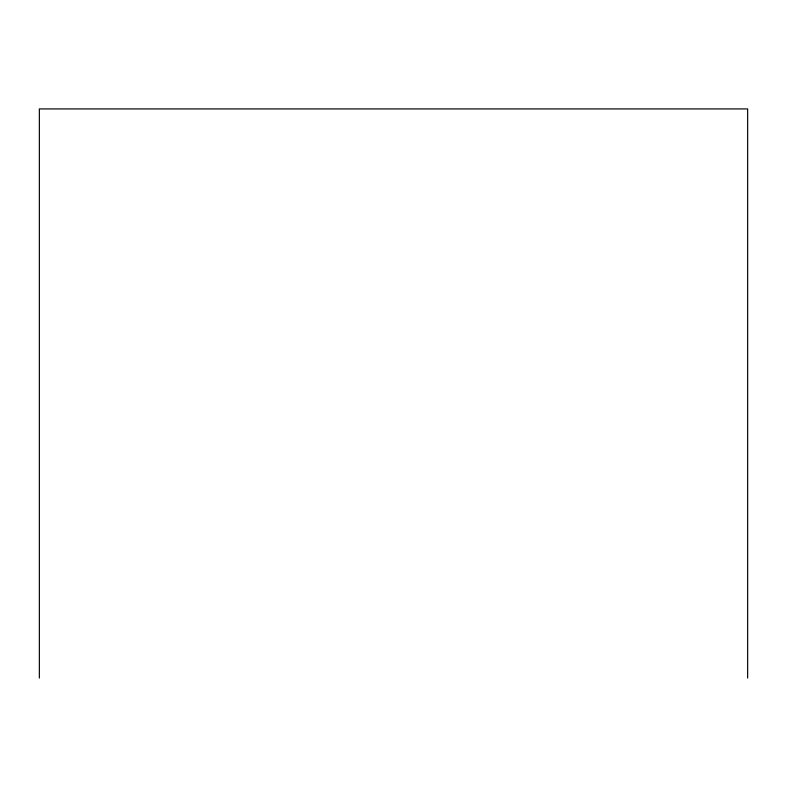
<?xml version="1.0" encoding="UTF-8"?>
<svg xmlns="http://www.w3.org/2000/svg" width="787" height="787" viewBox="0 0 787 787"><rect width="100%" height="100%" fill="white"/><g stroke="black" fill="none" stroke-linecap="round" stroke-linejoin="round"><path stroke-width="1.18" d="M747.65 678.069L747.65 108.931L39.35 108.931L39.35 678.069"/></g></svg>
